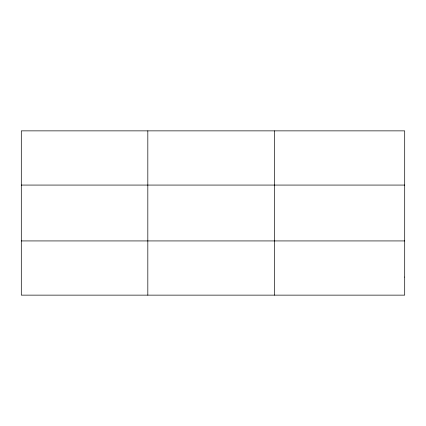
<?xml version="1.0" encoding="UTF-8"?>
<svg xmlns="http://www.w3.org/2000/svg" width="426" height="426" viewBox="0 0 426 426"><rect width="100%" height="100%" fill="white"/><g stroke="black" fill="none" stroke-linecap="round" stroke-linejoin="round"><path stroke-width="0.64" d="M147.822 130.862L147.822 295.138M274.344 130.862L274.344 295.138M21.3 185.07L404.7 185.07M21.3 240.93L404.7 240.93M404.7 277.07L404.7 295.138L21.3 295.138L21.3 130.862L404.7 130.862L404.7 277.07"/></g></svg>
